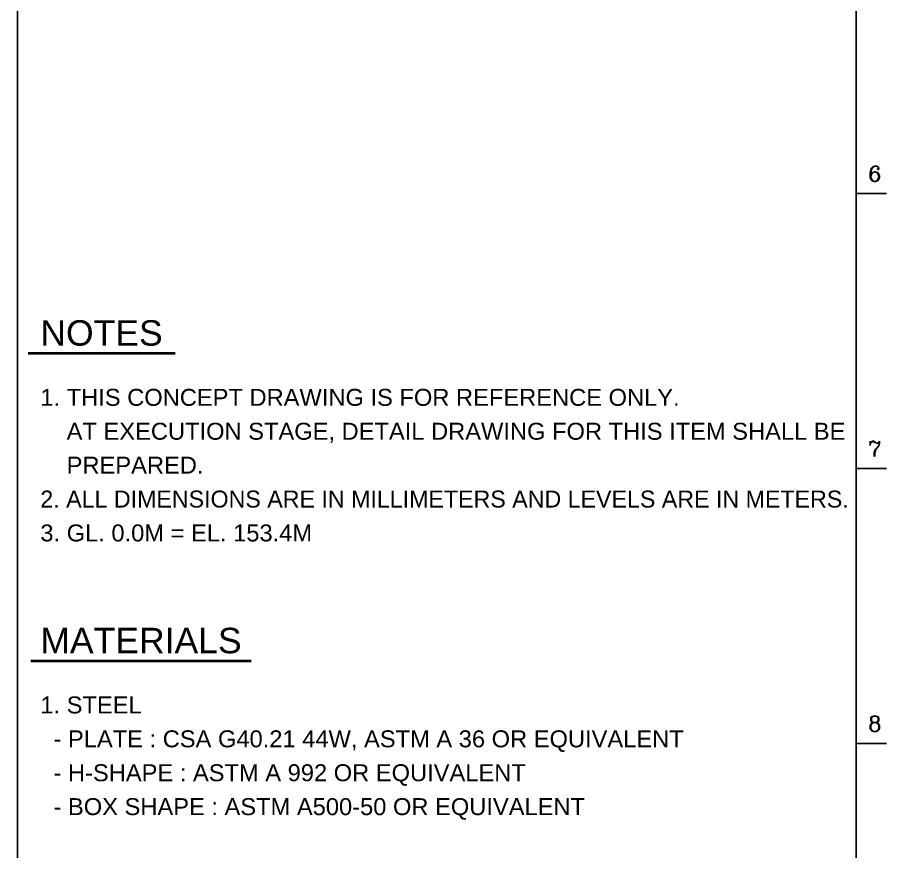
# Model space of a CAD drawing. Header units: millimetres. Extents: x 415966 to 487306, y -108951 to -17325.
# Drawn here: x 480621 to 486776, y -59422 to -53516 of the extents above; entities that cross this region are included whole.
import ezdxf
from ezdxf.enums import TextEntityAlignment as Align

# ---------------------------------------------------------------- set-up
doc = ezdxf.new("R2010")
doc.units = ezdxf.units.MM
doc.header["$LTSCALE"] = 2
for name, color, linetype in [('C_BLOCK', 7, 'Continuous'), ('C_TEXT_01', 2, 'Continuous'), ('TAN-TIT', 30, 'Continuous')]:
    doc.layers.add(name, color=color, linetype=linetype)
doc.styles.add('Arial', font='arial.ttf')
doc.styles.add('COM', font='COMPLEX', dxfattribs={"height": 5})

# ---------------------------------------------------------------- blocks, each defined once
blk = doc.blocks.new('BORDER')
at = {"layer": 'TAN-TIT'}
for p, q in [((19323.7, 4632.3), (19323.7, 16468)), ((23282.3, 352), (23282.3, 16468)), ((23282.3, 8680.8), (23426.6, 8680.8)), ((23282.3, 7383), (23426.6, 7383)), ((23282.3, 6085.1), (23426.6, 6085.1))]:
    blk.add_line(p, q, dxfattribs=at)
at = {"layer": 'TAN-TIT', "style": 'COM'}
for s, p in [('6', (23340, 8738.5)), ('7', (23340, 7440.6)), ('8', (23340, 6142.8))]:
    blk.add_text(s, height=72.1, dxfattribs=at).set_placement(p)

msp = doc.modelspace()

# ---------------------------------------------------------------- linework, layer by layer
at = {"layer": 'C_BLOCK', "color": 1, "linetype": 'Continuous', "lineweight": 40}
for p, q in [((480697, -55894.2), (481737.5, -55894.2)), ((480716.7, -58071.8), (482276.7, -58071.8))]:
    msp.add_line(p, q, dxfattribs=at)

# ---------------------------------------------------------------- block references
at = {"xscale": 1.5, "yscale": 1.5, "zscale": 1.5}
msp.add_blockref('BORDER', (451635.9, -67785.1), dxfattribs=at)

# ---------------------------------------------------------------- texts
at = {"layer": 'C_BLOCK', "color": 3, "ltscale": 10, "style": 'Arial'}
for s, p in [('NOTES', (481217.2, -55894.2)), ('MATERIALS', (481496.7, -58071.8))]:
    msp.add_text(s, height=180, dxfattribs=at).set_placement(p, align=Align.BOTTOM_CENTER)
at = {"layer": 'C_TEXT_01', "style": 'Arial'}
for s, p in [('1. THIS CONCEPT DRAWING IS FOR REFERENCE ONLY.', (480784.1, -56206.2)), ('    AT EXECUTION STAGE, DETAIL DRAWING FOR THIS ITEM SHALL BE', (480784.1, -56446.2)), ('    PREPARED.', (480784.1, -56686.2)), ('3. GL. 0.0M = EL. 153.4M', (480784.1, -57166.2)), ('1. STEEL', (480784.1, -58383.8)), ('  - PLATE : CSA G40.21 44W, ASTM A 36 OR EQUIVALENT', (480784.1, -58623.8)), ('  - H-SHAPE : ASTM A 992 OR EQUIVALENT', (480784.1, -58863.8)), ('  - BOX SHAPE : ASTM A500-50 OR EQUIVALENT', (480784.1, -59103.8))]:
    msp.add_text(s, height=120, dxfattribs=at).set_placement(p, align=Align.MIDDLE_LEFT)
at = {"layer": 'C_TEXT_01', "style": 'Arial', "width": 0.98}
msp.add_text('2. ALL DIMENSIONS ARE IN MILLIMETERS AND LEVELS ARE IN METERS.', height=120, dxfattribs=at).set_placement((480784.1, -56926.2), align=Align.MIDDLE_LEFT)

doc.saveas('drawing.dxf')
